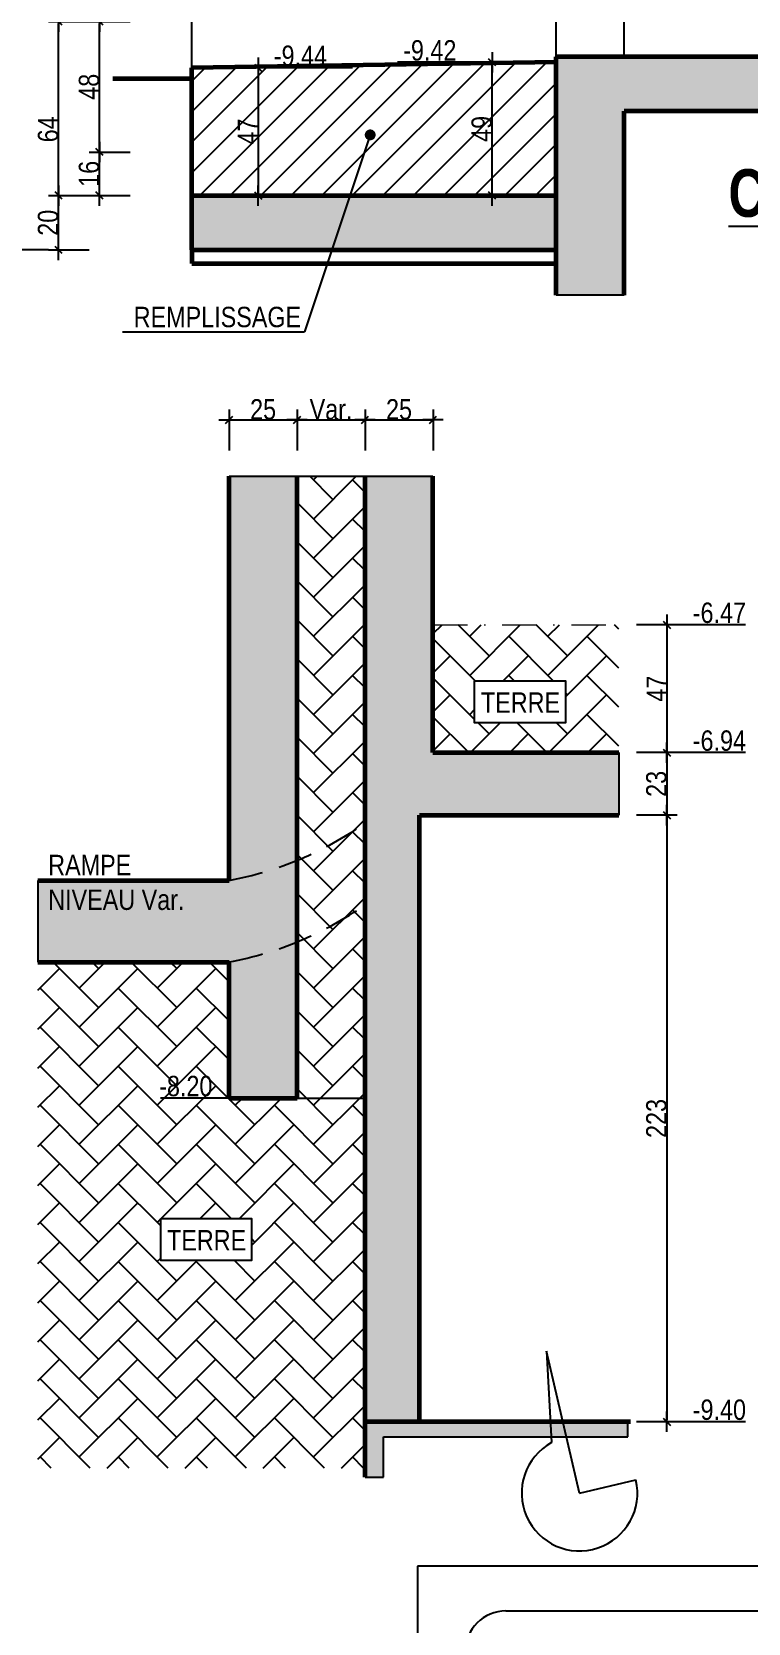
# Model space of a CAD drawing. Header units: millimetres. Extents: x 16050 to 21990, y -27198 to -22998.
# Drawn here: x 20656 to 21183, y -25755 to -24585 of the extents above; entities that cross this region are included whole.
import ezdxf
from ezdxf.enums import TextEntityAlignment as Align

# ---------------------------------------------------------------- set-up
doc = ezdxf.new("R2010")
doc.units = ezdxf.units.MM
doc.linetypes.add('CACHEX2', pattern=[19.05, 12.7, -6.35])
doc.linetypes.add('TIRETPTX2', pattern=[50.8, 25.4, -12.7, 0, -12.7])
for name, color, linetype in [('01-cartouche', 7, 'Continuous'), ('01-cartouche-cage A', 7, 'Continuous'), ('01_cote_gen', 4, 'Continuous'), ('01_linteaux', 2, 'Continuous'), ('01_murs_sup', 2, 'CACHEX2'), ('01_poch_BN', 9, 'Continuous'), ('01_poch_murs', 253, 'Continuous'), ('01_texte', 230, 'Continuous'), ('AA_COTES', 2, 'Continuous')]:
    doc.layers.add(name, color=color, linetype=linetype)
doc.layers.add('01_murs_coup', color=5, linetype='Continuous', lineweight=60)
doc.layers.add('01_tram_axes', color=2, linetype='TIRETPTX2', lineweight=9)
doc.styles.add('ARIAL NA', font='ARIALN.TTF')
doc.styles.add('impact', font='impact.ttf')
doc.styles.add('STYLE2', font='ARIALN.TTF')
doc.styles.add('stylemattecart', font='ARIALN.TTF')
doc.dimstyles.new('JB25', dxfattribs={"dimscale": 0.1, "dimtxt": 150, "dimasz": 15, "dimexe": 0.1, "dimexo": 0.1, "dimgap": 0.09, "dimtad": 1, "dimdec": 1, "dimlfac": 0.5, "dimdsep": 46, "dimtxsty": 'STYLE2', "dimblk1": 'BOND_G', "dimblk2": 'BOND_D', "dimsah": 1, "dimcen": 1.5, "dimdle": 0.01, "dimse1": 1, "dimse2": 1, "dimclrd": 4, "dimclre": 2, "dimclrt": 6, "dimazin": 2, "dimtfac": 2.333333, "dimtdec": 1, "dimtix": 1, "dimtmove": 2, "dimatfit": 3, "dimldrblk": 'BOND_G', "dimfxl": 1, "dimtolj": 1, "dimtzin": 0, "dimarcsym": 0})

# ---------------------------------------------------------------- blocks, each defined once
blk = doc.blocks.new('cartstruc')
at = {"layer": '01-cartouche-cage A', "linetype": 'Continuous'}
for p, q in [((0, 1485), (-1050, 1485)), ((-1050, 1485), (-1050, 0))]:
    blk.add_line(p, q, dxfattribs=at)
at = {"layer": '01-cartouche-cage A', "color": 7, "linetype": 'Continuous'}
blk.add_line((-985, 1452), (-65, 1452), dxfattribs=at)
blk.add_arc((-985, 1422), 30, 90, 180, dxfattribs=at)
at = {"layer": '01-cartouche-cage A', "color": 7, "style": 'stylemattecart'}
for tag, height, p in [('NOMCLIENT', 30, (-525, 1399.6)), ('ADRESSE1CLIENT', 25, (-525, 1326.7)), ('ADRESSE2CLIENT', 25, (-525, 1283.9)), ('NOMAFFAIRE1', 45, (-525.1, 1189.8)), ('NOMAFFAIRE2', 45, (-525.1, 1110.4)), ('NOMAFFAIRE3', 45, (-525.1, 1031.7)), ('ADRESSE1AFFAIRE', 20, (-525.1, 943.3)), ('ADRESSE2AFFAIRE', 20, (-525.1, 909.2)), ('INDICE-A', 15, (-959.1, 428.4)), ('DATE-A', 15, (-861.9, 428.4)), ('INDICE-B', 15, (-959.1, 400.5)), ('DATE-B', 15, (-861.9, 400.5)), ('INDICE-C', 15, (-959.1, 369.4)), ('DATE-C', 15, (-861.9, 369.4)), ('INDICE-D', 15, (-959.1, 338.3)), ('DATE-D', 15, (-861.9, 338.3)), ('INDICE-E', 15, (-959.1, 307.2)), ('DATE-E', 15, (-861.9, 307.2)), ('INDICE-F', 15, (-959.1, 276.1)), ('DATE-F', 15, (-861.9, 276.1))]:
    blk.add_attdef(tag, text='', height=height, dxfattribs=at).set_placement(p, align=Align.MIDDLE_CENTER)
for tag, height, p in [('NOMARCHI', 15, (-831.1, 803.3)), ('MODEL', 15, (-408.9, 803.3)), ('BETSTRUCTURE', 15, (-831.1, 776.5)), ('MOE', 15, (-408.9, 776.5)), ('BETFLUIDES', 15, (-831.1, 749.5)), ('CSPS', 15, (-408.9, 749.5)), ('ECONOMISTE', 15, (-831.1, 722.7)), ('OPC', 15, (-408.9, 722.7)), ('BDC', 15, (-831.1, 695.9)), ('NOMENTREPRISE', 15, (-408.9, 695.9)), ('NUMBAT', 27, (-249.5, 614.7)), ('PHASE', 35, (-249.5, 537.9)), ('CONT-SOL', 12, (-138.6, 490.2)), ('NOMDESS', 15, (-451.8, 132.3)), ('NOMING', 15, (-451.8, 104.3)), ('ECH', 15, (-451.8, 76.3)), ('NUMAFF', 25, (-196.3, 48.9))]:
    blk.add_attdef(tag, text='', height=height, dxfattribs=at).set_placement(p, align=Align.BOTTOM_LEFT)
at = {"layer": '01-cartouche-cage A', "color": 7, "style": 'stylemattecart', "width": 0.8}
for tag, p in [('TITRTEPLAN1', (-677.3, 664.6)), ('TITRTEPLAN2', (-677.3, 610.2)), ('TITRTEPLAN3', (-677.3, 556)), ('TITRTEPLAN4', (-677.3, 501.4))]:
    blk.add_attdef(tag, text='', height=33, dxfattribs=at).set_placement(p, align=Align.MIDDLE_CENTER)
at = {"layer": '01-cartouche-cage A', "color": 7, "style": 'stylemattecart'}
for tag, p in [('MODIF-A', (-802.6, 428.4)), ('MODIF-B', (-802.6, 400.5)), ('MODIF-C', (-802.6, 369.4)), ('MODIF-D', (-802.6, 338.3)), ('MODIF-E', (-802.6, 307.2)), ('MODIF-F', (-802.6, 276.1))]:
    blk.add_attdef(tag, text='', height=15, dxfattribs=at).set_placement(p, align=Align.MIDDLE_LEFT)
at = {"layer": '01-cartouche-cage A', "color": 255, "style": 'stylemattecart'}
for tag, height, p in [('N°P', 35, (-321, 256)), ('IP', 35, (-210.3, 256)), ('DATEPLAN', 15, (-257.7, 226.8))]:
    blk.add_attdef(tag, text='', height=height, dxfattribs=at).set_placement(p, align=Align.BOTTOM_LEFT)
blk = doc.blocks.new('BOND_G')
at = {"layer": 'AA_COTES', "color": 0}
for p, q in [((0, -5), (0, 15)), ((5, 0), (-5, 0)), ((1.77, 1.77), (-1.77, -1.77))]:
    blk.add_line(p, q, dxfattribs=at)
blk = doc.blocks.new('BOND_D')
at = {"layer": 'AA_COTES', "color": 0}
for p, q in [((5, 0), (-5, 0)), ((-1.77, -1.77), (1.77, 1.77)), ((0, 5), (0, -15))]:
    blk.add_line(p, q, dxfattribs=at)
blk = doc.blocks.new('*D7625')
at = {"layer": '01_cote_gen', "color": 4, "lineweight": -2, "ltscale": 0.1, "transparency": 16777216}
blk.add_line((20675.5, -24744.2), (20675.5, -24707.2), dxfattribs=at)
at = {"layer": 'Defpoints', "color": 0, "ltscale": 0.1, "transparency": 16777216}
for p in [(20675.5, -24705.7), (20743.5, -24705.7), (20743.5, -24745.7)]:
    blk.add_point(p, dxfattribs=at)
at = {"layer": '01_cote_gen', "color": 4, "lineweight": -2, "ltscale": 0.1, "transparency": 16777216, "xscale": 1.5, "yscale": 1.5, "zscale": 1.5}
for name, p, rotation in [('BOND_D', (20675.5, -24705.7), 90), ('BOND_G', (20675.5, -24745.7), 270)]:
    blk.add_blockref(name, p, dxfattribs=dict(at, rotation=rotation))
at = {"layer": '01_cote_gen', "color": 6, "ltscale": 0.1, "transparency": 16777216, "insert": (20667.8, -24725.7), "char_height": 15, "attachment_point": 5, "rotation": 90, "style": 'STYLE2'}
blk.add_mtext('\\A1;20', dxfattribs=at)
blk = doc.blocks.new('*D7626')
at = {"layer": '01_cote_gen', "color": 4, "lineweight": -2, "ltscale": 0.1, "transparency": 16777216}
blk.add_line((20705.5, -24704.2), (20705.5, -24675.2), dxfattribs=at)
at = {"layer": 'Defpoints', "color": 0, "ltscale": 0.1, "transparency": 16777216}
for p in [(20705.5, -24673.7), (20773.6, -24673.7), (20773.6, -24705.7)]:
    blk.add_point(p, dxfattribs=at)
at = {"layer": '01_cote_gen', "color": 4, "lineweight": -2, "ltscale": 0.1, "transparency": 16777216, "xscale": 1.5, "yscale": 1.5, "zscale": 1.5}
for name, p, rotation in [('BOND_D', (20705.5, -24673.7), 90), ('BOND_G', (20705.5, -24705.7), 270)]:
    blk.add_blockref(name, p, dxfattribs=dict(at, rotation=rotation))
at = {"layer": '01_cote_gen', "color": 6, "ltscale": 0.1, "transparency": 16777216, "insert": (20697.9, -24689.7), "char_height": 15, "attachment_point": 5, "rotation": 90, "style": 'STYLE2'}
blk.add_mtext('\\A1;16', dxfattribs=at)
blk = doc.blocks.new('*D7657')
at = {"layer": '01_cote_gen', "color": 4, "lineweight": -2, "ltscale": 0.1, "transparency": 16777216}
blk.add_line((20675.5, -24704.2), (20675.5, -24579.2), dxfattribs=at)
at = {"layer": 'Defpoints', "color": 0, "ltscale": 0.1, "transparency": 16777216}
for p in [(20675.5, -24577.7), (20773.6, -24577.7), (20773.6, -24705.7)]:
    blk.add_point(p, dxfattribs=at)
at = {"layer": '01_cote_gen', "color": 4, "lineweight": -2, "ltscale": 0.1, "transparency": 16777216, "xscale": 1.5, "yscale": 1.5, "zscale": 1.5}
for name, p, rotation in [('BOND_D', (20675.5, -24577.7), 90), ('BOND_G', (20675.5, -24705.7), 270)]:
    blk.add_blockref(name, p, dxfattribs=dict(at, rotation=rotation))
at = {"layer": '01_cote_gen', "color": 6, "ltscale": 0.1, "transparency": 16777216, "insert": (20667.8, -24657), "char_height": 15, "attachment_point": 5, "rotation": 90, "style": 'STYLE2'}
blk.add_mtext('\\A1;64', dxfattribs=at)
blk = doc.blocks.new('*D7658')
at = {"layer": '01_cote_gen', "color": 4, "lineweight": -2, "ltscale": 0.1, "transparency": 16777216}
blk.add_line((20705.5, -24672.2), (20705.5, -24579.2), dxfattribs=at)
at = {"layer": 'Defpoints', "color": 0, "ltscale": 0.1, "transparency": 16777216}
for p in [(20705.5, -24577.7), (20773.6, -24577.7), (20773.6, -24673.7)]:
    blk.add_point(p, dxfattribs=at)
at = {"layer": '01_cote_gen', "color": 4, "lineweight": -2, "ltscale": 0.1, "transparency": 16777216, "xscale": 1.5, "yscale": 1.5, "zscale": 1.5}
for name, p, rotation in [('BOND_D', (20705.5, -24577.7), 90), ('BOND_G', (20705.5, -24673.7), 270)]:
    blk.add_blockref(name, p, dxfattribs=dict(at, rotation=rotation))
at = {"layer": '01_cote_gen', "color": 6, "ltscale": 0.1, "transparency": 16777216, "insert": (20697.9, -24625.7), "char_height": 15, "attachment_point": 5, "rotation": 90, "style": 'STYLE2'}
blk.add_mtext('\\A1;48', dxfattribs=at)
blk = doc.blocks.new('*D7632')
at = {"layer": '01_cote_gen', "color": 4, "lineweight": -2, "ltscale": 0.1, "transparency": 16777216}
blk.add_line((20994.4, -24704.2), (20994.4, -24609.2), dxfattribs=at)
at = {"layer": 'Defpoints', "color": 0, "ltscale": 0.1, "transparency": 16777216}
for p in [(20994.4, -24607.7), (21041.5, -24607.7), (21041.5, -24705.7)]:
    blk.add_point(p, dxfattribs=at)
at = {"layer": '01_cote_gen', "color": 4, "lineweight": -2, "ltscale": 0.1, "transparency": 16777216, "xscale": 1.5, "yscale": 1.5, "zscale": 1.5}
for name, p, rotation in [('BOND_D', (20994.4, -24607.7), 90), ('BOND_G', (20994.4, -24705.7), 270)]:
    blk.add_blockref(name, p, dxfattribs=dict(at, rotation=rotation))
at = {"layer": '01_cote_gen', "color": 6, "ltscale": 0.1, "transparency": 16777216, "insert": (20986.8, -24656.7), "char_height": 15, "attachment_point": 5, "rotation": 90, "style": 'STYLE2'}
blk.add_mtext('\\A1;49', dxfattribs=at)
blk = doc.blocks.new('*D7633')
at = {"layer": '01_cote_gen', "color": 4, "lineweight": -2, "ltscale": 0.1, "transparency": 16777216}
blk.add_line((20822.2, -24613.2), (20822.2, -24704.2), dxfattribs=at)
at = {"layer": 'Defpoints', "color": 0, "ltscale": 0.1, "transparency": 16777216}
for p in [(20773.6, -24611.7), (20802.4, -24705.7), (20822.2, -24705.7)]:
    blk.add_point(p, dxfattribs=at)
at = {"layer": '01_cote_gen', "color": 4, "lineweight": -2, "ltscale": 0.1, "transparency": 16777216, "xscale": 1.5, "yscale": 1.5, "zscale": 1.5}
for name, p, rotation in [('BOND_G', (20822.2, -24611.7), 90), ('BOND_D', (20822.2, -24705.7), 270)]:
    blk.add_blockref(name, p, dxfattribs=dict(at, rotation=rotation))
at = {"layer": '01_cote_gen', "color": 6, "ltscale": 0.1, "transparency": 16777216, "insert": (20814.7, -24658.7), "char_height": 15, "attachment_point": 5, "rotation": 90, "style": 'STYLE2'}
blk.add_mtext('\\A1;47', dxfattribs=at)
blk = doc.blocks.new('*D7705')
at = {"layer": '01_cote_gen', "color": 4, "lineweight": -2, "ltscale": 0.1, "transparency": 16777216}
blk.add_line((20802.4, -24870.6), (20849.4, -24870.6), dxfattribs=at)
at = {"layer": 'Defpoints', "color": 0, "ltscale": 0.1, "transparency": 16777216}
for p in [(20850.9, -24870.6), (20800.9, -24912), (20850.9, -24912)]:
    blk.add_point(p, dxfattribs=at)
at = {"layer": '01_cote_gen', "color": 4, "lineweight": -2, "ltscale": 0.1, "transparency": 16777216, "xscale": 1.5, "yscale": 1.5, "zscale": 1.5, "rotation": 180}
blk.add_blockref('BOND_G', (20800.9, -24870.6), dxfattribs=at)
at = {"layer": '01_cote_gen', "color": 4, "lineweight": -2, "ltscale": 0.1, "transparency": 16777216, "xscale": 1.5, "yscale": 1.5, "zscale": 1.5}
blk.add_blockref('BOND_D', (20850.9, -24870.6), dxfattribs=at)
at = {"layer": '01_cote_gen', "color": 6, "ltscale": 0.1, "transparency": 16777216, "insert": (20825.9, -24863), "char_height": 15, "attachment_point": 5, "style": 'STYLE2'}
blk.add_mtext('\\A1;25', dxfattribs=at)
blk = doc.blocks.new('*D7706')
at = {"layer": '01_cote_gen', "color": 4, "lineweight": -2, "ltscale": 0.1, "transparency": 16777216}
blk.add_line((20852.4, -24870.6), (20899.4, -24870.6), dxfattribs=at)
at = {"layer": 'Defpoints', "color": 0, "ltscale": 0.1, "transparency": 16777216}
for p in [(20900.9, -24870.6), (20850.9, -24893.1), (20900.9, -24912)]:
    blk.add_point(p, dxfattribs=at)
at = {"layer": '01_cote_gen', "color": 4, "lineweight": -2, "ltscale": 0.1, "transparency": 16777216, "xscale": 1.5, "yscale": 1.5, "zscale": 1.5, "rotation": 180}
blk.add_blockref('BOND_G', (20850.9, -24870.6), dxfattribs=at)
at = {"layer": '01_cote_gen', "color": 4, "lineweight": -2, "ltscale": 0.1, "transparency": 16777216, "xscale": 1.5, "yscale": 1.5, "zscale": 1.5}
blk.add_blockref('BOND_D', (20900.9, -24870.6), dxfattribs=at)
at = {"layer": '01_cote_gen', "color": 6, "ltscale": 0.1, "transparency": 16777216, "insert": (20875.9, -24863), "char_height": 15, "attachment_point": 5, "style": 'STYLE2'}
blk.add_mtext('\\A1;Var.', dxfattribs=at)
blk = doc.blocks.new('*D7707')
at = {"layer": '01_cote_gen', "color": 4, "lineweight": -2, "ltscale": 0.1, "transparency": 16777216}
blk.add_line((20902.4, -24870.6), (20949.4, -24870.6), dxfattribs=at)
at = {"layer": 'Defpoints', "color": 0, "ltscale": 0.1, "transparency": 16777216}
for p in [(20950.9, -24870.6), (20900.9, -24893.1), (20950.9, -24912)]:
    blk.add_point(p, dxfattribs=at)
at = {"layer": '01_cote_gen', "color": 4, "lineweight": -2, "ltscale": 0.1, "transparency": 16777216, "xscale": 1.5, "yscale": 1.5, "zscale": 1.5, "rotation": 180}
blk.add_blockref('BOND_G', (20900.9, -24870.6), dxfattribs=at)
at = {"layer": '01_cote_gen', "color": 4, "lineweight": -2, "ltscale": 0.1, "transparency": 16777216, "xscale": 1.5, "yscale": 1.5, "zscale": 1.5}
blk.add_blockref('BOND_D', (20950.9, -24870.6), dxfattribs=at)
at = {"layer": '01_cote_gen', "color": 6, "ltscale": 0.1, "transparency": 16777216, "insert": (20925.9, -24863), "char_height": 15, "attachment_point": 5, "style": 'STYLE2'}
blk.add_mtext('\\A1;25', dxfattribs=at)
blk = doc.blocks.new('*D7708')
at = {"layer": '01_cote_gen', "color": 4, "lineweight": -2, "ltscale": 0.1, "transparency": 16777216}
blk.add_line((21123, -25116.8), (21123, -25159.8), dxfattribs=at)
at = {"layer": 'Defpoints', "color": 0, "ltscale": 0.1, "transparency": 16777216}
for p in [(21105.3, -25115.3), (21105.3, -25161.3), (21123, -25161.3)]:
    blk.add_point(p, dxfattribs=at)
at = {"layer": '01_cote_gen', "color": 4, "lineweight": -2, "ltscale": 0.1, "transparency": 16777216, "xscale": 1.5, "yscale": 1.5, "zscale": 1.5}
for name, p, rotation in [('BOND_G', (21123, -25115.3), 90), ('BOND_D', (21123, -25161.3), 270)]:
    blk.add_blockref(name, p, dxfattribs=dict(at, rotation=rotation))
at = {"layer": '01_cote_gen', "color": 6, "ltscale": 0.1, "transparency": 16777216, "insert": (21115.3, -25138.3), "char_height": 15, "attachment_point": 5, "rotation": 90, "style": 'STYLE2'}
blk.add_mtext('\\A1;23', dxfattribs=at)
blk = doc.blocks.new('*D7709')
at = {"layer": '01_cote_gen', "color": 4, "lineweight": -2, "ltscale": 0.1, "transparency": 16777216}
blk.add_line((21123, -25162.8), (21123, -25605.8), dxfattribs=at)
at = {"layer": 'Defpoints', "color": 0, "ltscale": 0.1, "transparency": 16777216}
for p in [(21096.5, -25161.3), (21096.5, -25607.3), (21123, -25607.3)]:
    blk.add_point(p, dxfattribs=at)
at = {"layer": '01_cote_gen', "color": 4, "lineweight": -2, "ltscale": 0.1, "transparency": 16777216, "xscale": 1.5, "yscale": 1.5, "zscale": 1.5}
for name, p, rotation in [('BOND_G', (21123, -25161.3), 90), ('BOND_D', (21123, -25607.3), 270)]:
    blk.add_blockref(name, p, dxfattribs=dict(at, rotation=rotation))
at = {"layer": '01_cote_gen', "color": 6, "ltscale": 0.1, "transparency": 16777216, "insert": (21115.3, -25384.3), "char_height": 15, "attachment_point": 5, "rotation": 90, "style": 'STYLE2'}
blk.add_mtext('\\A1;223', dxfattribs=at)
blk = doc.blocks.new('*D7857')
at = {"layer": '01_cote_gen', "color": 4, "lineweight": -2, "ltscale": 0.1, "transparency": 16777216}
blk.add_line((21123, -25022.8), (21123, -25113.8), dxfattribs=at)
at = {"layer": 'Defpoints', "color": 0, "ltscale": 0.1, "transparency": 16777216}
for p in [(21098.1, -25021.3), (21107.3, -25115.3), (21123, -25115.3)]:
    blk.add_point(p, dxfattribs=at)
at = {"layer": '01_cote_gen', "color": 4, "lineweight": -2, "ltscale": 0.1, "transparency": 16777216, "xscale": 1.5, "yscale": 1.5, "zscale": 1.5}
for name, p, rotation in [('BOND_G', (21123, -25021.3), 90), ('BOND_D', (21123, -25115.3), 270)]:
    blk.add_blockref(name, p, dxfattribs=dict(at, rotation=rotation))
at = {"layer": '01_cote_gen', "color": 6, "ltscale": 0.1, "transparency": 16777216, "insert": (21115.5, -25068.3), "char_height": 15, "attachment_point": 5, "rotation": 90, "style": 'STYLE2'}
blk.add_mtext('\\A1;47', dxfattribs=at)

msp = doc.modelspace()

# ---------------------------------------------------------------- hatches: boundary and pattern name
at = {"layer": '01_poch_BN', "ltscale": 200}
h = msp.add_hatch(color=256, dxfattribs=at)
h.dxf.hatch_style = 1
h.paths.add_polyline_path([(21697.08, -24027.71), (21625.51, -24027.71), (21625.51, -24003.71), (21613.51, -24003.71), (21607.51, -24027.71), (21081.51, -24027.71), (21081.51, -23987.71), (21041.51, -23983.71), (21041.51, -24183.71), (21091.51, -24183.71), (21091.51, -24073.71), (21589.51, -24073.71), (21589.51, -24127.71), (21669.51, -24127.71), (21669.51, -24073.71), (21697.08, -24073.71)])
h.paths.add_polyline_path([(21696.05, -24603.71), (21041.51, -24603.71), (21041.51, -24779), (21091.51, -24779), (21091.51, -24643.71), (21696.05, -24643.71)])
h.paths.add_polyline_path([(21041.51, -24705.71), (20773.55, -24705.71), (20773.55, -24745.71), (21041.51, -24745.71)])
h = msp.add_hatch(color=256, dxfattribs=at)
h.dxf.hatch_style = 1
h.paths.add_polyline_path([(21087.54, -25115.27), (20950.88, -25115.27), (20950.88, -24912.03), (20900.88, -24912.03), (20900.88, -25607.27), (20940.88, -25607.27), (20940.88, -25161.27), (21087.54, -25161.27)])
h.paths.add_polyline_path([(20850.88, -24912.03), (20800.88, -24912.03), (20800.88, -25209.27), (20660.27, -25209.27), (20660.27, -25269.27), (20800.88, -25269.27), (20800.88, -25369.27), (20850.88, -25369.27)])
h.paths.add_polyline_path([(21094.17, -25607.27), (20900.88, -25607.27), (20900.88, -25648.16), (20914.46, -25648.16), (20914.46, -25618.52), (21094.17, -25618.52)])
at = {"layer": '01_poch_murs', "ltscale": 200}
h = msp.add_hatch(dxfattribs=at)
h.set_pattern_fill('ANSI31', color=256, scale=5)
h.paths.add_polyline_path([(21041.51, -24607.71), (20773.55, -24611.71), (20773.55, -24705.71), (20889.8, -24705.71), (20904.07, -24662.98, -0.3227064), (20902.7, -24661.08, -1), (20906.7, -24661.08, -0.5120513), (20904.07, -24662.98), (20889.8, -24705.71), (21041.51, -24705.71)])
h.paths.add_polyline_path([(21002.29, -24669.73), (21002.29, -24643.12), (20971.06, -24643.12), (20971.06, -24669.73)], flags=24)
h.paths.add_polyline_path([(20830.36, -24671.71), (20830.36, -24645.1), (20799.13, -24645.1), (20799.13, -24671.71)], flags=24)
h.paths.add_polyline_path([(20829.93, -24614.49), (20876.76, -24614.49), (20876.76, -24591.52), (20829.93, -24591.52)], flags=9)
h = msp.add_hatch(dxfattribs=at)
h.set_pattern_fill('AR-HBONE', color=256, scale=0.2)
h.paths.add_polyline_path([(20900.88, -24912.03), (20850.88, -24912.03), (20850.88, -25194.49, 0.0552343), (20900.88, -25167.27)])
h.paths.add_polyline_path([(20900.88, -25167.27, -0.0552343), (20850.88, -25194.49), (20850.88, -25254.49, 0.0552343), (20900.88, -25227.27)])
h.paths.add_polyline_path([(20900.88, -25227.27, -0.0552343), (20850.88, -25254.49), (20850.88, -25369.27), (20900.88, -25369.27)])
h.paths.add_polyline_path([(20900.88, -25369.27), (20850.88, -25369.27), (20800.88, -25369.27), (20800.88, -25269.27), (20660.27, -25269.27), (20660.27, -25641.39), (20900.88, -25641.39)])
h.paths.add_polyline_path([(20817.31, -25488.83), (20750.58, -25488.83), (20750.58, -25457.84), (20817.31, -25457.84)], flags=16)
h.paths.add_polyline_path([(20751.49, -25485.11), (20826.77, -25485.11), (20826.77, -25462.6), (20751.49, -25462.6)], flags=24)
h.paths.add_polyline_path([(20745.62, -25372.04), (20792.45, -25372.04), (20792.45, -25349.07), (20745.62, -25349.07)], flags=24)
h = msp.add_hatch(dxfattribs=at)
h.set_pattern_fill('AR-HBONE', color=256, scale=0.2)
h.paths.add_polyline_path([(21087.54, -25021.27), (20950.88, -25021.27), (20950.88, -25115.27), (21087.54, -25115.27)])
h.paths.add_polyline_path([(20981.51, -25062.5), (21048.25, -25062.5), (21048.25, -25093.49), (20981.51, -25093.49)], flags=16)
h.paths.add_polyline_path([(20982.43, -25089.77), (21057.71, -25089.77), (21057.71, -25067.25), (20982.43, -25067.25)], flags=24)

# ---------------------------------------------------------------- linework, layer by layer
at = {"layer": '01_linteaux'}
for p, q in [((21041.51, -24603.71), (21041.51, -24183.71)), ((21091.51, -24603.71), (21091.51, -24183.71)), ((20773.55, -24611.71), (20773.55, -24577.71)), ((20850.88, -25369.27), (20900.88, -25369.27))]:
    msp.add_line(p, q, dxfattribs=at)
at = {"layer": '01_murs_coup'}
for p, q in [((21696.05, -24603.71), (21041.51, -24603.71)), ((21041.51, -24779), (21041.51, -24603.71)), ((21041.51, -24607.71), (20773.55, -24611.71)), ((20773.55, -24745.71), (20773.55, -24611.71)), ((20715.31, -24619.63), (20773.55, -24619.63)), ((21696.05, -24643.71), (21091.51, -24643.71)), ((21091.51, -24779), (21091.51, -24643.71)), ((20773.55, -24705.71), (21041.51, -24705.71)), ((20773.55, -24745.71), (21041.51, -24745.71)), ((20773.55, -24745.71), (20773.55, -24755.71)), ((20773.55, -24745.71), (21041.51, -24745.71)), ((20773.55, -24755.71), (21041.51, -24755.71)), ((20773.55, -24755.71), (21041.51, -24755.71)), ((20800.88, -25209.27), (20800.88, -24912.03)), ((20850.88, -25369.27), (20850.88, -24912.03)), ((20900.88, -25648.16), (20900.88, -24912.03)), ((20950.88, -25115.27), (20950.88, -24912.03)), ((20950.88, -25115.27), (21087.54, -25115.27)), ((20940.88, -25161.27), (21087.54, -25161.27)), ((20940.88, -25607.27), (20940.88, -25161.27)), ((20660.27, -25209.27), (20800.88, -25209.27)), ((20660.27, -25269.27), (20800.88, -25269.27)), ((20800.88, -25369.27), (20800.88, -25269.27)), ((20800.88, -25369.27), (20850.88, -25369.27)), ((21096.25, -25607.27), (20900.88, -25607.27))]:
    msp.add_line(p, q, dxfattribs=at)
at = {"layer": '01_murs_sup', "ltscale": 2}
for centre in [(20753.02, -24955.26), (20753.02, -25015.26)]:
    msp.add_arc(centre, 258.47, 280.67108, 304.89373, dxfattribs=at)
at = {"layer": '01_poch_BN', "ltscale": 200}
for p, q in [((21091.51, -24779), (21041.51, -24779)), ((20800.88, -24912.03), (20850.88, -24912.03)), ((20900.88, -24912.03), (20950.88, -24912.03)), ((21087.54, -25115.27), (21087.54, -25161.27)), ((20660.27, -25209.27), (20660.27, -25269.27)), ((21094.17, -25618.52), (21094.17, -25607.27)), ((20914.46, -25648.16), (20914.46, -25618.52)), ((20914.46, -25618.52), (21094.17, -25618.52)), ((20900.88, -25648.16), (20914.46, -25648.16))]:
    msp.add_line(p, q, dxfattribs=at)
at = {"layer": '01_poch_murs', "ltscale": 200}
msp.add_line((20850.88, -24912.03), (20900.88, -24912.03), dxfattribs=at)
at = {"layer": '01_texte'}
for p, q in [((20891.73, -24611.71), (20829.71, -24611.71)), ((20986.92, -24607.71), (20924.9, -24607.71)), ((20904.7, -24661.08), (20856.37, -24805.87)), ((20667.95, -24745.71), (20601.63, -24745.71)), ((20722.58, -24805.87), (20856.37, -24805.87)), ((21180.84, -25021.27), (21130.49, -25021.27)), ((21180.84, -25115.27), (21130.49, -25115.27)), ((20800.88, -25369.27), (20750.54, -25369.27)), ((21058.73, -25659.76, -19.38), (21034.36, -25555.47, -19.38)), ((21034.36, -25555.47, -19.38), (21038.01, -25622.58, -19.38)), ((21180.84, -25607.27), (21130.49, -25607.27)), ((21058.73, -25659.76, -19.38), (21100.17, -25650.07, -19.38))]:
    msp.add_line(p, q, dxfattribs=at)
at = {"layer": '01_texte', "const_width": 4}
msp.add_lwpolyline([(20902.7, -24661.08, 1), (20906.7, -24661.08, 1)], format="xyb", close=True, dxfattribs=at)
at = {"layer": '01_texte'}
for points in [[(20981.51, -25062.5), (21048.25, -25062.5), (21048.25, -25093.49), (20981.51, -25093.49)], [(20750.58, -25457.84), (20817.31, -25457.84), (20817.31, -25488.83), (20750.58, -25488.83)]]:
    msp.add_lwpolyline(points, close=True, dxfattribs=at)
msp.add_arc((21058.73, -25659.76, -19.38), 42.56, 119.12103, 13.15202, dxfattribs=at)
at = {"layer": '01_tram_axes'}
msp.add_line((20950.88, -25021.27), (21087.54, -25021.27), dxfattribs=at)

# ---------------------------------------------------------------- block references
at = {"layer": '01-cartouche'}
msp.add_blockref('cartstruc', (21989.58, -27198.43, -9.69), dxfattribs=at)

# ---------------------------------------------------------------- texts
at = {"layer": '01_texte', "style": 'ARIAL NA'}
for s, p in [('-9.44', (20833.76, -24610.41)), ('-9.42', (20928.95, -24606.41)), ('REMPLISSAGE', (20730.73, -24802.49)), ('-6.47', (21142, -25019.96)), ('TERRE  ', (20986.18, -25086.01)), ('-6.94', (21142, -25113.96)), ('RAMPE', (20667.83, -25205.45)), ('NIVEAU Var.', (20667.83, -25230.97)), ('-8.20', (20749.45, -25367.96)), ('TERRE  ', (20755.24, -25481.35)), ('-9.40', (21142, -25605.96))]:
    msp.add_text(s, height=15, dxfattribs=at).set_placement(p)
at = {"layer": '01_texte', "style": 'impact'}
msp.add_text('%%UCOUPE  S', height=35, dxfattribs=at).set_placement((21257.94, -24731.82), align=Align.BOTTOM_CENTER)

# ---------------------------------------------------------------- dimensions: what is measured, and where the dimension line sits
at = {"layer": '01_cote_gen', "ltscale": 0.1}
dim = msp.add_linear_dim(base=(20675.45, -24577.71), p1=(20773.55, -24705.71), p2=(20773.55, -24577.71), angle=90, dimstyle='JB25', dxfattribs=at)
dim.commit()
dim.dimension.update_dxf_attribs({"geometry": '*D7657', "text_midpoint": (20667.78, -24657.03), "dimtype": 160})
for base, p1, p2, picture, middle in [((20705.54, -24577.71), (20773.55, -24673.71), (20773.55, -24577.71), '*D7658', (20697.88, -24625.71)), ((20822.21, -24705.71), (20773.55, -24611.71), (20802.38, -24705.71), '*D7633', (20814.7, -24658.71)), ((20994.42, -24607.71), (21041.51, -24705.71), (21041.51, -24607.71), '*D7632', (20986.76, -24656.71)), ((20705.54, -24673.71), (20773.55, -24705.71), (20773.55, -24673.71), '*D7626', (20697.88, -24689.71)), ((20675.45, -24705.71), (20743.46, -24745.71), (20743.46, -24705.71), '*D7625', (20667.78, -24725.71)), ((21122.99, -25115.27), (21098.08, -25021.27), (21107.25, -25115.27), '*D7857', (21115.48, -25068.27)), ((21122.99, -25161.27), (21105.26, -25115.27), (21105.26, -25161.27), '*D7708', (21115.32, -25138.27)), ((21122.99, -25607.27), (21096.47, -25161.27), (21096.47, -25607.27), '*D7709', (21115.32, -25384.27))]:
    dim = msp.add_linear_dim(base=base, p1=p1, p2=p2, angle=90, dimstyle='JB25', dxfattribs=at)
    dim.commit()
    dim.dimension.update_dxf_attribs({"geometry": picture, "text_midpoint": middle})
for base, p1, p2, picture, middle in [((20850.88, -24870.64), (20800.88, -24912.03), (20850.88, -24912.03), '*D7705', (20825.88, -24862.97)), ((20950.88, -24870.64), (20900.88, -24893.14), (20950.88, -24912.03), '*D7707', (20925.88, -24862.97))]:
    dim = msp.add_linear_dim(base=base, p1=p1, p2=p2, dimstyle='JB25', dxfattribs=at)
    dim.commit()
    dim.dimension.update_dxf_attribs({"geometry": picture, "text_midpoint": middle})
dim = msp.add_linear_dim(base=(20900.88, -24870.64), p1=(20850.88, -24893.14), p2=(20900.88, -24912.03), text='Var.', dimstyle='JB25', dxfattribs=at)
dim.commit()
dim.dimension.update_dxf_attribs({"geometry": '*D7706', "text_midpoint": (20875.88, -24863.01)})

doc.saveas('drawing.dxf')
